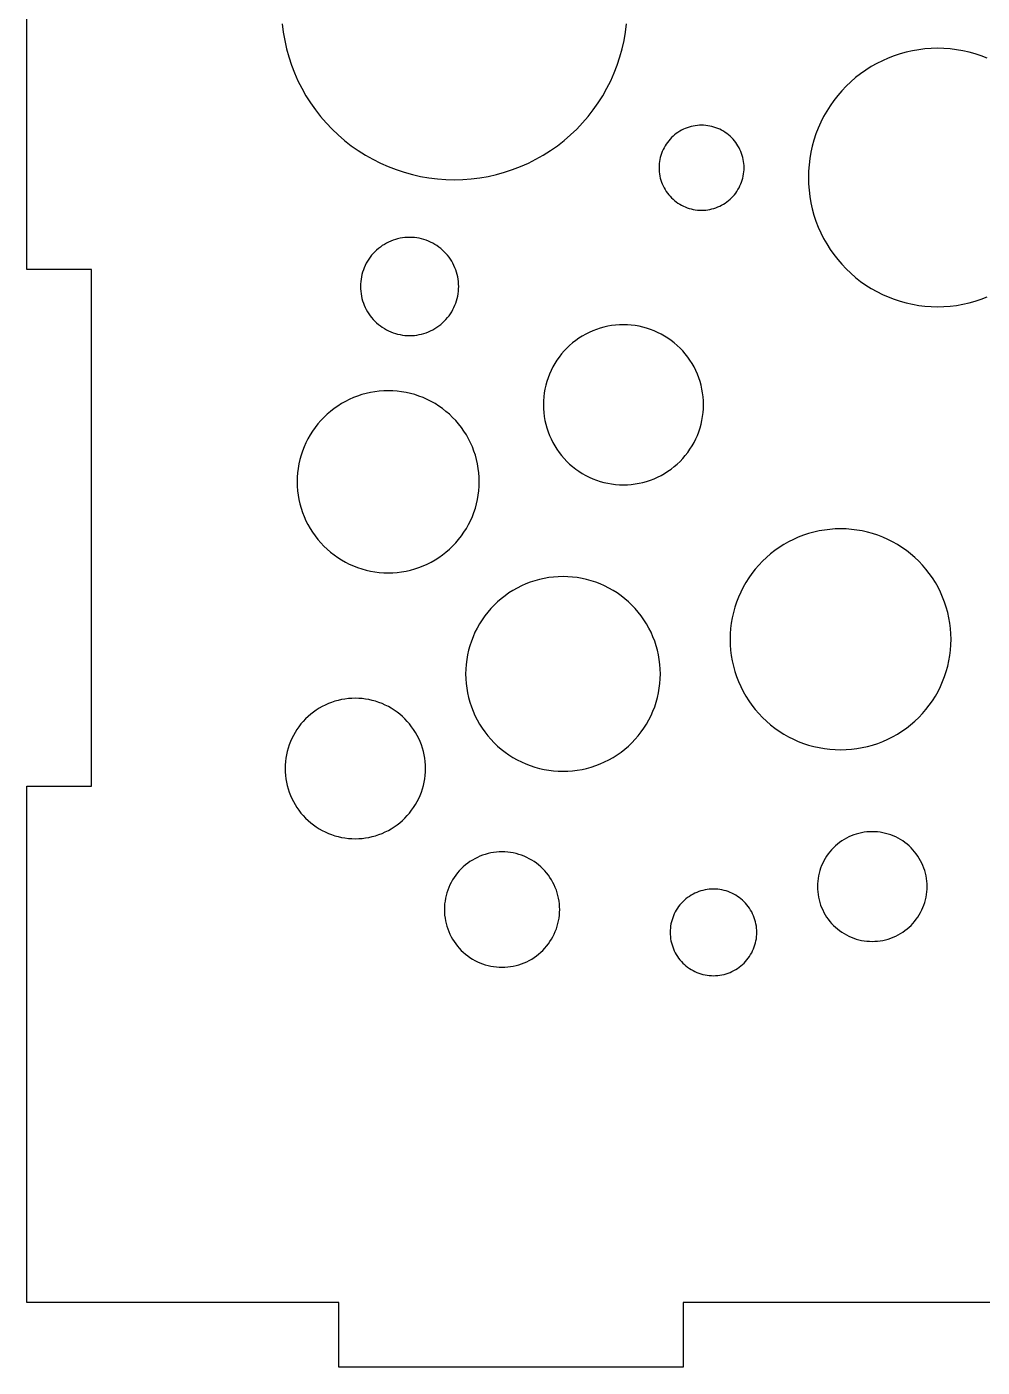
# Model space of a CAD drawing. Header units: millimetres. Extents: x 0 to 375, y -237 to 0.
# Drawn here: x 0 to 44.4, y -126 to -63.7 of the extents above; entities that cross this region are included whole.
import ezdxf

# ---------------------------------------------------------------- set-up
doc = ezdxf.new("R2010")
doc.units = ezdxf.units.MM
doc.layers.add('CUT', color=1, linetype='Continuous')

msp = doc.modelspace()

# ---------------------------------------------------------------- linework, layer by layer
at = {"layer": 'CUT'}
for points in [[(90, -51), (90, -75), (87, -75), (87, -99), (90, -99), (90, -123), (87, -123), (75.5, -123), (75.5, -126), (59.5, -126), (59.5, -123), (30.5, -123), (30.5, -126), (14.5, -126), (14.5, -123), (3, -123), (3, -123), (0, -123), (0, -99), (3, -99), (3, -75), (0, -75), (0, -51)], [(11.867, -63.58), (11.915, -63.971), (11.983, -64.36), (12.069, -64.745), (12.174, -65.125), (12.298, -65.5), (12.44, -65.868), (12.6, -66.229), (12.777, -66.581), (12.972, -66.924), (13.183, -67.258), (13.41, -67.58), (13.653, -67.891), (13.911, -68.19), (14.183, -68.476), (14.468, -68.748), (14.767, -69.006), (15.078, -69.248), (15.401, -69.476), (15.734, -69.687), (16.077, -69.881), (16.43, -70.059), (16.791, -70.218), (17.159, -70.36), (17.533, -70.484), (17.914, -70.59), (18.299, -70.676), (18.687, -70.743), (19.079, -70.792), (19.472, -70.821), (19.867, -70.83), (20.261, -70.821), (20.655, -70.792), (21.046, -70.743), (21.435, -70.676), (21.82, -70.59), (22.2, -70.484), (22.575, -70.36), (22.943, -70.218), (23.304, -70.059), (23.656, -69.881), (24, -69.687), (24.333, -69.476), (24.656, -69.248), (24.967, -69.006), (25.265, -68.748), (25.551, -68.476), (25.823, -68.19), (26.081, -67.891), (26.324, -67.58), (26.551, -67.258), (26.762, -66.924), (26.957, -66.581), (27.134, -66.229), (27.294, -65.868), (27.436, -65.5), (27.56, -65.125), (27.665, -64.745), (27.751, -64.36), (27.751, -64.36), (27.819, -63.971), (27.867, -63.58)], [(44.62, -65.179), (44.345, -65.073), (44.065, -64.981), (43.781, -64.902), (43.494, -64.837), (43.203, -64.787), (42.911, -64.751), (42.617, -64.729), (42.322, -64.722), (42.027, -64.729), (41.733, -64.751), (41.441, -64.787), (41.15, -64.837), (40.863, -64.902), (40.579, -64.981), (40.299, -65.073), (40.024, -65.179), (39.754, -65.299), (39.491, -65.431), (39.235, -65.576), (38.986, -65.734), (38.745, -65.904), (38.512, -66.085), (38.289, -66.278), (38.076, -66.481), (37.872, -66.694), (37.68, -66.918), (37.498, -67.15), (37.329, -67.391), (37.171, -67.64), (37.026, -67.896), (36.893, -68.16), (36.774, -68.429), (36.668, -68.704), (36.575, -68.984), (36.497, -69.268), (36.432, -69.556), (36.382, -69.846), (36.346, -70.139), (36.324, -70.433), (36.317, -70.727), (36.324, -71.022), (36.346, -71.316), (36.382, -71.609), (36.432, -71.899), (36.497, -72.187), (36.575, -72.471), (36.668, -72.751), (36.774, -73.026), (36.893, -73.295), (37.026, -73.558), (37.171, -73.815), (37.329, -74.064), (37.498, -74.305), (37.68, -74.537), (37.872, -74.76), (38.076, -74.974), (38.289, -75.177), (38.512, -75.37), (38.745, -75.551), (38.986, -75.721), (39.235, -75.878), (39.491, -76.024), (39.754, -76.156), (40.024, -76.276), (40.299, -76.382), (40.579, -76.474), (40.863, -76.553), (41.15, -76.617), (41.441, -76.668), (41.733, -76.704), (42.027, -76.726), (42.322, -76.733), (42.617, -76.726), (42.911, -76.704), (43.203, -76.668), (43.494, -76.617), (43.781, -76.553), (44.065, -76.474), (44.345, -76.382), (44.62, -76.276)]]:
    msp.add_lwpolyline(points, dxfattribs=at)
for points in [[(33.268, -70.751), (33.289, -70.657), (33.306, -70.561), (33.318, -70.465), (33.325, -70.368), (33.327, -70.272), (33.325, -70.175), (33.318, -70.078), (33.306, -69.982), (33.289, -69.886), (33.268, -69.792), (33.242, -69.698), (33.212, -69.606), (33.177, -69.516), (33.138, -69.427), (33.094, -69.341), (33.046, -69.256), (32.995, -69.175), (32.939, -69.095), (32.879, -69.019), (32.816, -68.946), (32.749, -68.875), (32.679, -68.808), (32.605, -68.745), (32.529, -68.686), (32.45, -68.63), (32.368, -68.578), (32.284, -68.53), (32.197, -68.487), (32.108, -68.447), (32.018, -68.412), (31.926, -68.382), (31.833, -68.356), (31.738, -68.335), (31.643, -68.318), (31.546, -68.306), (31.45, -68.299), (31.353, -68.297), (31.256, -68.299), (31.159, -68.306), (31.063, -68.318), (30.968, -68.335), (30.873, -68.356), (30.78, -68.382), (30.688, -68.412), (30.597, -68.447), (30.509, -68.487), (30.422, -68.53), (30.338, -68.578), (30.256, -68.63), (30.177, -68.686), (30.1, -68.745), (30.027, -68.808), (29.957, -68.875), (29.89, -68.946), (29.826, -69.019), (29.767, -69.095), (29.711, -69.175), (29.659, -69.256), (29.611, -69.341), (29.568, -69.427), (29.528, -69.516), (29.494, -69.606), (29.463, -69.698), (29.437, -69.792), (29.416, -69.886), (29.4, -69.982), (29.388, -70.078), (29.381, -70.175), (29.378, -70.272), (29.381, -70.368), (29.388, -70.465), (29.4, -70.561), (29.416, -70.657), (29.437, -70.751), (29.463, -70.845), (29.494, -70.937), (29.528, -71.027), (29.568, -71.116), (29.611, -71.202), (29.659, -71.287), (29.711, -71.369), (29.767, -71.448), (29.826, -71.524), (29.89, -71.598), (29.957, -71.668), (30.027, -71.735), (30.1, -71.798), (30.177, -71.858), (30.256, -71.913), (30.338, -71.965), (30.422, -72.013), (30.509, -72.057), (30.597, -72.096), (30.688, -72.131), (30.78, -72.161), (30.873, -72.187), (30.968, -72.208), (31.063, -72.225), (31.159, -72.237), (31.256, -72.244), (31.353, -72.246), (31.45, -72.244), (31.546, -72.237), (31.643, -72.225), (31.738, -72.208), (31.833, -72.187), (31.926, -72.161), (32.018, -72.131), (32.108, -72.096), (32.197, -72.057), (32.284, -72.013), (32.368, -71.965), (32.45, -71.913), (32.529, -71.858), (32.605, -71.798), (32.679, -71.735), (32.749, -71.668), (32.816, -71.598), (32.879, -71.524), (32.939, -71.448), (32.995, -71.369), (33.046, -71.287), (33.094, -71.202), (33.138, -71.116), (33.177, -71.027), (33.212, -70.937), (33.242, -70.845), (33.268, -70.751)], [(20, -76.344), (20.025, -76.234), (20.044, -76.124), (20.058, -76.013), (20.066, -75.901), (20.069, -75.789), (20.066, -75.677), (20.058, -75.565), (20.044, -75.454), (20.025, -75.344), (20, -75.235), (19.97, -75.127), (19.935, -75.02), (19.895, -74.916), (19.849, -74.813), (19.799, -74.713), (19.744, -74.616), (19.684, -74.521), (19.619, -74.43), (19.551, -74.341), (19.477, -74.257), (19.4, -74.176), (19.319, -74.098), (19.234, -74.025), (19.146, -73.956), (19.054, -73.892), (18.96, -73.832), (18.862, -73.777), (18.762, -73.726), (18.66, -73.681), (18.555, -73.641), (18.449, -73.605), (18.341, -73.576), (18.232, -73.551), (18.122, -73.532), (18.01, -73.518), (17.899, -73.51), (17.787, -73.507), (17.675, -73.51), (17.563, -73.518), (17.452, -73.532), (17.342, -73.551), (17.232, -73.576), (17.124, -73.605), (17.018, -73.641), (16.913, -73.681), (16.811, -73.726), (16.711, -73.777), (16.614, -73.832), (16.519, -73.892), (16.427, -73.956), (16.339, -74.025), (16.254, -74.098), (16.173, -74.176), (16.096, -74.257), (16.023, -74.341), (15.954, -74.43), (15.889, -74.521), (15.829, -74.616), (15.774, -74.713), (15.724, -74.813), (15.679, -74.916), (15.638, -75.02), (15.603, -75.127), (15.573, -75.235), (15.549, -75.344), (15.53, -75.454), (15.516, -75.565), (15.508, -75.677), (15.505, -75.789), (15.508, -75.901), (15.516, -76.013), (15.53, -76.124), (15.549, -76.234), (15.573, -76.344), (15.603, -76.451), (15.638, -76.558), (15.679, -76.662), (15.724, -76.765), (15.774, -76.865), (15.829, -76.962), (15.889, -77.057), (15.954, -77.148), (16.023, -77.237), (16.096, -77.321), (16.173, -77.403), (16.254, -77.48), (16.339, -77.553), (16.427, -77.622), (16.519, -77.686), (16.614, -77.746), (16.711, -77.801), (16.811, -77.852), (16.913, -77.897), (17.018, -77.938), (17.124, -77.973), (17.232, -78.003), (17.342, -78.027), (17.452, -78.046), (17.563, -78.06), (17.675, -78.068), (17.787, -78.071), (17.899, -78.068), (18.01, -78.06), (18.122, -78.046), (18.232, -78.027), (18.341, -78.003), (18.449, -77.973), (18.555, -77.938), (18.66, -77.897), (18.762, -77.852), (18.862, -77.801), (18.96, -77.746), (19.054, -77.686), (19.146, -77.622), (19.234, -77.553), (19.319, -77.48), (19.4, -77.403), (19.477, -77.321), (19.551, -77.237), (19.619, -77.148), (19.684, -77.057), (19.744, -76.962), (19.799, -76.865), (19.849, -76.765), (19.895, -76.662), (19.935, -76.558), (19.97, -76.451), (20, -76.344)], [(31.37, -82.01), (31.401, -81.83), (31.424, -81.649), (31.437, -81.467), (31.441, -81.284), (31.437, -81.101), (31.424, -80.919), (31.401, -80.738), (31.37, -80.558), (31.33, -80.38), (31.281, -80.204), (31.224, -80.031), (31.158, -79.86), (31.084, -79.693), (31.002, -79.53), (30.912, -79.372), (30.814, -79.217), (30.709, -79.068), (30.597, -78.924), (30.478, -78.786), (30.352, -78.654), (30.22, -78.528), (30.081, -78.408), (29.937, -78.296), (29.788, -78.191), (29.634, -78.093), (29.475, -78.003), (29.312, -77.921), (29.145, -77.847), (28.975, -77.781), (28.801, -77.724), (28.625, -77.675), (28.447, -77.635), (28.267, -77.604), (28.086, -77.582), (27.904, -77.568), (27.721, -77.564), (27.539, -77.568), (27.357, -77.582), (27.175, -77.604), (26.996, -77.635), (26.817, -77.675), (26.641, -77.724), (26.468, -77.781), (26.298, -77.847), (26.131, -77.921), (25.968, -78.003), (25.809, -78.093), (25.655, -78.191), (25.505, -78.296), (25.361, -78.408), (25.223, -78.528), (25.091, -78.654), (24.965, -78.786), (24.846, -78.924), (24.733, -79.068), (24.628, -79.217), (24.531, -79.372), (24.441, -79.53), (24.358, -79.693), (24.284, -79.86), (24.219, -80.031), (24.161, -80.204), (24.113, -80.38), (24.073, -80.558), (24.042, -80.738), (24.019, -80.919), (24.006, -81.101), (24.001, -81.284), (24.006, -81.467), (24.019, -81.649), (24.042, -81.83), (24.073, -82.01), (24.113, -82.188), (24.161, -82.364), (24.219, -82.537), (24.284, -82.708), (24.358, -82.875), (24.441, -83.038), (24.531, -83.197), (24.628, -83.351), (24.733, -83.5), (24.846, -83.644), (24.965, -83.782), (25.091, -83.915), (25.223, -84.04), (25.361, -84.16), (25.505, -84.272), (25.655, -84.377), (25.809, -84.475), (25.968, -84.565), (26.131, -84.647), (26.298, -84.721), (26.468, -84.787), (26.641, -84.844), (26.817, -84.893), (26.996, -84.933), (27.175, -84.964), (27.357, -84.986), (27.539, -85), (27.721, -85.004), (27.904, -85), (28.086, -84.986), (28.267, -84.964), (28.447, -84.933), (28.625, -84.893), (28.801, -84.844), (28.975, -84.787), (29.145, -84.721), (29.312, -84.647), (29.475, -84.565), (29.634, -84.475), (29.788, -84.377), (29.937, -84.272), (30.081, -84.16), (30.22, -84.04), (30.352, -83.915), (30.478, -83.782), (30.597, -83.644), (30.709, -83.5), (30.814, -83.351), (30.912, -83.197), (31.002, -83.038), (31.084, -82.875), (31.158, -82.708), (31.224, -82.537), (31.281, -82.364), (31.33, -82.188), (31.37, -82.01)], [(20.898, -85.889), (20.944, -85.687), (20.979, -85.482), (21.005, -85.276), (21.02, -85.069), (21.025, -84.861), (21.02, -84.654), (21.005, -84.447), (20.979, -84.241), (20.944, -84.036), (20.898, -83.834), (20.843, -83.633), (20.778, -83.436), (20.703, -83.243), (20.619, -83.053), (20.525, -82.867), (20.423, -82.687), (20.312, -82.511), (20.192, -82.342), (20.065, -82.178), (19.929, -82.021), (19.786, -81.87), (19.636, -81.727), (19.478, -81.592), (19.315, -81.464), (19.145, -81.344), (18.97, -81.233), (18.789, -81.131), (18.604, -81.038), (18.414, -80.953), (18.22, -80.879), (18.023, -80.814), (17.823, -80.758), (17.62, -80.713), (17.416, -80.677), (17.21, -80.652), (17.003, -80.636), (16.795, -80.631), (16.587, -80.636), (16.38, -80.652), (16.174, -80.677), (15.97, -80.713), (15.767, -80.758), (15.567, -80.814), (15.37, -80.879), (15.176, -80.953), (14.986, -81.038), (14.801, -81.131), (14.62, -81.233), (14.445, -81.344), (14.275, -81.464), (14.112, -81.592), (13.954, -81.727), (13.804, -81.87), (13.661, -82.021), (13.525, -82.178), (13.397, -82.342), (13.278, -82.511), (13.167, -82.687), (13.065, -82.867), (12.971, -83.053), (12.887, -83.243), (12.812, -83.436), (12.747, -83.633), (12.692, -83.834), (12.646, -84.036), (12.611, -84.241), (12.585, -84.447), (12.57, -84.654), (12.565, -84.861), (12.57, -85.069), (12.585, -85.276), (12.611, -85.482), (12.646, -85.687), (12.692, -85.889), (12.747, -86.089), (12.812, -86.286), (12.887, -86.48), (12.971, -86.67), (13.065, -86.855), (13.167, -87.036), (13.278, -87.211), (13.397, -87.381), (13.525, -87.545), (13.661, -87.702), (13.804, -87.852), (13.954, -87.996), (14.112, -88.131), (14.275, -88.259), (14.445, -88.378), (14.62, -88.489), (14.801, -88.592), (14.986, -88.685), (15.176, -88.769), (15.37, -88.844), (15.567, -88.909), (15.767, -88.965), (15.97, -89.01), (16.174, -89.045), (16.38, -89.071), (16.587, -89.086), (16.795, -89.091), (17.003, -89.086), (17.21, -89.071), (17.416, -89.045), (17.62, -89.01), (17.823, -88.965), (18.023, -88.909), (18.22, -88.844), (18.414, -88.769), (18.604, -88.685), (18.789, -88.592), (18.97, -88.489), (19.145, -88.378), (19.315, -88.259), (19.478, -88.131), (19.636, -87.996), (19.786, -87.852), (19.929, -87.702), (20.065, -87.545), (20.192, -87.381), (20.312, -87.211), (20.423, -87.036), (20.525, -86.855), (20.619, -86.67), (20.703, -86.48), (20.778, -86.286), (20.843, -86.089), (20.898, -85.889)], [(42.792, -93.429), (42.847, -93.183), (42.89, -92.935), (42.921, -92.685), (42.94, -92.434), (42.946, -92.182), (42.94, -91.93), (42.921, -91.679), (42.89, -91.428), (42.847, -91.18), (42.792, -90.934), (42.725, -90.692), (42.646, -90.452), (42.555, -90.217), (42.453, -89.987), (42.34, -89.762), (42.216, -89.543), (42.081, -89.33), (41.936, -89.124), (41.781, -88.925), (41.616, -88.734), (41.442, -88.552), (41.26, -88.378), (41.069, -88.214), (40.871, -88.059), (40.665, -87.914), (40.452, -87.779), (40.232, -87.655), (40.007, -87.541), (39.777, -87.439), (39.542, -87.348), (39.303, -87.269), (39.06, -87.202), (38.814, -87.147), (38.566, -87.104), (38.316, -87.073), (38.065, -87.055), (37.813, -87.048), (37.561, -87.055), (37.309, -87.073), (37.059, -87.104), (36.811, -87.147), (36.565, -87.202), (36.323, -87.269), (36.083, -87.348), (35.848, -87.439), (35.618, -87.541), (35.393, -87.655), (35.174, -87.779), (34.961, -87.914), (34.755, -88.059), (34.556, -88.214), (34.365, -88.378), (34.183, -88.552), (34.009, -88.734), (33.845, -88.925), (33.69, -89.124), (33.544, -89.33), (33.41, -89.543), (33.286, -89.762), (33.172, -89.987), (33.07, -90.217), (32.979, -90.452), (32.9, -90.692), (32.833, -90.934), (32.778, -91.18), (32.735, -91.428), (32.704, -91.679), (32.686, -91.93), (32.679, -92.182), (32.686, -92.434), (32.704, -92.685), (32.735, -92.935), (32.778, -93.183), (32.833, -93.429), (32.9, -93.672), (32.979, -93.911), (33.07, -94.146), (33.172, -94.376), (33.286, -94.601), (33.41, -94.821), (33.544, -95.034), (33.69, -95.24), (33.845, -95.438), (34.009, -95.629), (34.183, -95.811), (34.365, -95.985), (34.556, -96.15), (34.755, -96.305), (34.961, -96.45), (35.174, -96.585), (35.393, -96.709), (35.618, -96.822), (35.848, -96.924), (36.083, -97.015), (36.323, -97.094), (36.565, -97.161), (36.811, -97.216), (37.059, -97.259), (37.309, -97.29), (37.561, -97.309), (37.813, -97.315), (38.065, -97.309), (38.316, -97.29), (38.566, -97.259), (38.814, -97.216), (39.06, -97.161), (39.303, -97.094), (39.542, -97.015), (39.777, -96.924), (40.007, -96.822), (40.232, -96.709), (40.452, -96.585), (40.665, -96.45), (40.871, -96.305), (41.069, -96.15), (41.26, -95.985), (41.442, -95.811), (41.616, -95.629), (41.781, -95.438), (41.936, -95.24), (42.081, -95.034), (42.216, -94.821), (42.34, -94.601), (42.453, -94.376), (42.555, -94.146), (42.646, -93.911), (42.725, -93.672), (42.792, -93.429)], [(29.304, -94.89), (29.352, -94.673), (29.39, -94.455), (29.417, -94.234), (29.434, -94.013), (29.439, -93.791), (29.434, -93.569), (29.417, -93.347), (29.39, -93.127), (29.352, -92.908), (29.304, -92.692), (29.244, -92.478), (29.175, -92.267), (29.095, -92.06), (29.005, -91.857), (28.905, -91.658), (28.796, -91.465), (28.677, -91.277), (28.549, -91.096), (28.412, -90.921), (28.267, -90.753), (28.114, -90.592), (27.953, -90.439), (27.785, -90.294), (27.61, -90.157), (27.429, -90.029), (27.241, -89.91), (27.048, -89.801), (26.849, -89.701), (26.646, -89.611), (26.439, -89.531), (26.228, -89.462), (26.014, -89.402), (25.798, -89.354), (25.579, -89.316), (25.359, -89.289), (25.137, -89.272), (24.915, -89.267), (24.693, -89.272), (24.472, -89.289), (24.251, -89.316), (24.033, -89.354), (23.816, -89.402), (23.602, -89.462), (23.391, -89.531), (23.184, -89.611), (22.981, -89.701), (22.783, -89.801), (22.589, -89.91), (22.402, -90.029), (22.22, -90.157), (22.045, -90.294), (21.877, -90.439), (21.716, -90.592), (21.563, -90.753), (21.418, -90.921), (21.281, -91.096), (21.154, -91.277), (21.035, -91.465), (20.925, -91.658), (20.825, -91.857), (20.735, -92.06), (20.656, -92.267), (20.586, -92.478), (20.527, -92.692), (20.478, -92.908), (20.44, -93.127), (20.413, -93.347), (20.397, -93.569), (20.391, -93.791), (20.397, -94.013), (20.413, -94.234), (20.44, -94.455), (20.478, -94.673), (20.527, -94.89), (20.586, -95.104), (20.656, -95.315), (20.735, -95.522), (20.825, -95.725), (20.925, -95.923), (21.035, -96.117), (21.154, -96.304), (21.281, -96.486), (21.418, -96.661), (21.563, -96.829), (21.716, -96.99), (21.877, -97.143), (22.045, -97.288), (22.22, -97.425), (22.402, -97.552), (22.589, -97.671), (22.783, -97.781), (22.981, -97.881), (23.184, -97.971), (23.391, -98.05), (23.602, -98.12), (23.816, -98.179), (24.033, -98.228), (24.251, -98.266), (24.472, -98.293), (24.693, -98.309), (24.915, -98.315), (25.137, -98.309), (25.359, -98.293), (25.579, -98.266), (25.798, -98.228), (26.014, -98.179), (26.228, -98.12), (26.439, -98.05), (26.646, -97.971), (26.849, -97.881), (27.048, -97.781), (27.241, -97.671), (27.429, -97.552), (27.61, -97.425), (27.785, -97.288), (27.953, -97.143), (28.114, -96.99), (28.267, -96.829), (28.412, -96.661), (28.549, -96.486), (28.677, -96.304), (28.796, -96.117), (28.905, -95.923), (29.005, -95.725), (29.095, -95.522), (29.175, -95.315), (29.244, -95.104), (29.304, -94.89)], [(18.46, -98.82), (18.487, -98.663), (18.507, -98.504), (18.519, -98.344), (18.523, -98.184), (18.519, -98.024), (18.507, -97.864), (18.487, -97.705), (18.46, -97.548), (18.425, -97.391), (18.382, -97.237), (18.332, -97.085), (18.274, -96.936), (18.21, -96.789), (18.138, -96.646), (18.059, -96.507), (17.973, -96.372), (17.881, -96.241), (17.782, -96.115), (17.678, -95.994), (17.567, -95.878), (17.451, -95.767), (17.33, -95.663), (17.204, -95.564), (17.073, -95.472), (16.938, -95.386), (16.799, -95.307), (16.656, -95.236), (16.509, -95.171), (16.36, -95.113), (16.208, -95.063), (16.054, -95.02), (15.897, -94.985), (15.74, -94.958), (15.581, -94.938), (15.421, -94.926), (15.261, -94.922), (15.101, -94.926), (14.941, -94.938), (14.782, -94.958), (14.625, -94.985), (14.469, -95.02), (14.314, -95.063), (14.162, -95.113), (14.013, -95.171), (13.867, -95.236), (13.724, -95.307), (13.584, -95.386), (13.449, -95.472), (13.318, -95.564), (13.192, -95.663), (13.071, -95.767), (12.955, -95.878), (12.844, -95.994), (12.74, -96.115), (12.641, -96.241), (12.549, -96.372), (12.464, -96.507), (12.385, -96.646), (12.313, -96.789), (12.248, -96.936), (12.19, -97.085), (12.14, -97.237), (12.097, -97.391), (12.062, -97.548), (12.035, -97.705), (12.015, -97.864), (12.003, -98.024), (11.999, -98.184), (12.003, -98.344), (12.015, -98.504), (12.035, -98.663), (12.062, -98.82), (12.097, -98.976), (12.14, -99.131), (12.19, -99.283), (12.248, -99.432), (12.313, -99.578), (12.385, -99.721), (12.464, -99.861), (12.549, -99.996), (12.641, -100.127), (12.74, -100.253), (12.844, -100.374), (12.955, -100.49), (13.071, -100.601), (13.192, -100.705), (13.318, -100.804), (13.449, -100.896), (13.584, -100.982), (13.724, -101.06), (13.867, -101.132), (14.013, -101.197), (14.162, -101.255), (14.314, -101.305), (14.469, -101.348), (14.625, -101.383), (14.782, -101.41), (14.941, -101.43), (15.101, -101.442), (15.261, -101.446), (15.421, -101.442), (15.581, -101.43), (15.74, -101.41), (15.897, -101.383), (16.054, -101.348), (16.208, -101.305), (16.36, -101.255), (16.509, -101.197), (16.656, -101.132), (16.799, -101.06), (16.938, -100.982), (17.073, -100.896), (17.204, -100.804), (17.33, -100.705), (17.451, -100.601), (17.567, -100.49), (17.678, -100.374), (17.782, -100.253), (17.881, -100.127), (17.973, -99.996), (18.059, -99.861), (18.138, -99.721), (18.21, -99.578), (18.274, -99.432), (18.332, -99.283), (18.382, -99.131), (18.425, -98.976), (18.46, -98.82)], [(41.783, -104.166), (41.804, -104.043), (41.819, -103.919), (41.829, -103.794), (41.832, -103.669), (41.829, -103.544), (41.819, -103.419), (41.804, -103.295), (41.783, -103.172), (41.755, -103.05), (41.722, -102.93), (41.683, -102.811), (41.638, -102.694), (41.587, -102.58), (41.531, -102.468), (41.469, -102.359), (41.402, -102.254), (41.33, -102.151), (41.253, -102.053), (41.172, -101.958), (41.085, -101.868), (40.995, -101.781), (40.9, -101.7), (40.802, -101.623), (40.699, -101.551), (40.594, -101.484), (40.485, -101.422), (40.373, -101.366), (40.259, -101.315), (40.142, -101.27), (40.024, -101.231), (39.903, -101.198), (39.781, -101.17), (39.658, -101.149), (39.534, -101.134), (39.409, -101.124), (39.284, -101.121), (39.159, -101.124), (39.034, -101.134), (38.91, -101.149), (38.787, -101.17), (38.665, -101.198), (38.544, -101.231), (38.426, -101.27), (38.309, -101.315), (38.195, -101.366), (38.083, -101.422), (37.974, -101.484), (37.869, -101.551), (37.766, -101.623), (37.668, -101.7), (37.573, -101.781), (37.482, -101.868), (37.396, -101.958), (37.315, -102.053), (37.238, -102.151), (37.166, -102.254), (37.099, -102.359), (37.037, -102.468), (36.981, -102.58), (36.93, -102.694), (36.885, -102.811), (36.846, -102.93), (36.813, -103.05), (36.785, -103.172), (36.764, -103.295), (36.749, -103.419), (36.739, -103.544), (36.736, -103.669), (36.739, -103.794), (36.749, -103.919), (36.764, -104.043), (36.785, -104.166), (36.813, -104.288), (36.846, -104.409), (36.885, -104.527), (36.93, -104.644), (36.981, -104.758), (37.037, -104.87), (37.099, -104.979), (37.166, -105.085), (37.238, -105.187), (37.315, -105.285), (37.396, -105.38), (37.482, -105.471), (37.573, -105.557), (37.668, -105.639), (37.766, -105.715), (37.869, -105.787), (37.974, -105.854), (38.083, -105.916), (38.195, -105.972), (38.309, -106.023), (38.426, -106.068), (38.544, -106.107), (38.665, -106.14), (38.787, -106.168), (38.91, -106.189), (39.034, -106.205), (39.159, -106.214), (39.284, -106.217), (39.409, -106.214), (39.534, -106.205), (39.658, -106.189), (39.781, -106.168), (39.903, -106.14), (40.024, -106.107), (40.142, -106.068), (40.259, -106.023), (40.373, -105.972), (40.485, -105.916), (40.594, -105.854), (40.699, -105.787), (40.802, -105.715), (40.9, -105.639), (40.995, -105.557), (41.085, -105.471), (41.172, -105.38), (41.253, -105.285), (41.33, -105.187), (41.402, -105.085), (41.469, -104.979), (41.531, -104.87), (41.587, -104.758), (41.638, -104.644), (41.683, -104.527), (41.722, -104.409), (41.755, -104.288), (41.783, -104.166)], [(24.71, -105.261), (24.733, -105.132), (24.749, -105.001), (24.759, -104.87), (24.762, -104.739), (24.759, -104.607), (24.749, -104.476), (24.733, -104.346), (24.71, -104.216), (24.682, -104.088), (24.647, -103.961), (24.605, -103.836), (24.558, -103.713), (24.505, -103.593), (24.446, -103.476), (24.381, -103.361), (24.31, -103.25), (24.235, -103.142), (24.154, -103.039), (24.068, -102.939), (23.977, -102.844), (23.882, -102.753), (23.782, -102.667), (23.679, -102.586), (23.571, -102.511), (23.46, -102.44), (23.345, -102.375), (23.228, -102.316), (23.108, -102.263), (22.985, -102.216), (22.86, -102.174), (22.733, -102.139), (22.605, -102.11), (22.475, -102.088), (22.345, -102.072), (22.214, -102.062), (22.082, -102.059), (21.951, -102.062), (21.82, -102.072), (21.689, -102.088), (21.559, -102.11), (21.431, -102.139), (21.304, -102.174), (21.179, -102.216), (21.057, -102.263), (20.937, -102.316), (20.819, -102.375), (20.705, -102.44), (20.593, -102.511), (20.486, -102.586), (20.382, -102.667), (20.283, -102.753), (20.187, -102.844), (20.097, -102.939), (20.011, -103.039), (19.93, -103.142), (19.854, -103.25), (19.784, -103.361), (19.719, -103.476), (19.66, -103.593), (19.607, -103.713), (19.559, -103.836), (19.518, -103.961), (19.483, -104.088), (19.454, -104.216), (19.432, -104.346), (19.415, -104.476), (19.406, -104.607), (19.403, -104.739), (19.406, -104.87), (19.415, -105.001), (19.432, -105.132), (19.454, -105.261), (19.483, -105.39), (19.518, -105.517), (19.559, -105.641), (19.607, -105.764), (19.66, -105.884), (19.719, -106.002), (19.784, -106.116), (19.854, -106.227), (19.93, -106.335), (20.011, -106.439), (20.097, -106.538), (20.187, -106.634), (20.283, -106.724), (20.382, -106.81), (20.486, -106.891), (20.593, -106.967), (20.705, -107.037), (20.819, -107.102), (20.937, -107.161), (21.057, -107.214), (21.179, -107.262), (21.304, -107.303), (21.431, -107.338), (21.559, -107.367), (21.689, -107.389), (21.82, -107.406), (21.951, -107.415), (22.082, -107.418), (22.214, -107.415), (22.345, -107.406), (22.475, -107.389), (22.605, -107.367), (22.733, -107.338), (22.86, -107.303), (22.985, -107.262), (23.108, -107.214), (23.228, -107.161), (23.345, -107.102), (23.46, -107.037), (23.571, -106.967), (23.679, -106.891), (23.782, -106.81), (23.882, -106.724), (23.977, -106.634), (24.068, -106.538), (24.154, -106.439), (24.235, -106.335), (24.31, -106.227), (24.381, -106.116), (24.446, -106.002), (24.505, -105.884), (24.558, -105.764), (24.605, -105.641), (24.647, -105.517), (24.682, -105.39), (24.71, -105.261)], [(33.881, -106.191), (33.898, -106.094), (33.91, -105.996), (33.917, -105.897), (33.92, -105.798), (33.917, -105.699), (33.91, -105.601), (33.898, -105.503), (33.881, -105.405), (33.859, -105.309), (33.833, -105.214), (33.802, -105.12), (33.766, -105.028), (33.726, -104.937), (33.682, -104.849), (33.633, -104.763), (33.58, -104.68), (33.524, -104.599), (33.463, -104.521), (33.398, -104.446), (33.33, -104.375), (33.259, -104.306), (33.184, -104.242), (33.106, -104.181), (33.025, -104.124), (32.942, -104.071), (32.856, -104.023), (32.767, -103.978), (32.677, -103.938), (32.585, -103.903), (32.491, -103.872), (32.396, -103.845), (32.299, -103.824), (32.202, -103.807), (32.104, -103.795), (32.005, -103.787), (31.907, -103.785), (31.808, -103.787), (31.709, -103.795), (31.611, -103.807), (31.514, -103.824), (31.417, -103.845), (31.322, -103.872), (31.228, -103.903), (31.136, -103.938), (31.046, -103.978), (30.957, -104.023), (30.871, -104.071), (30.788, -104.124), (30.707, -104.181), (30.629, -104.242), (30.555, -104.306), (30.483, -104.375), (30.415, -104.446), (30.35, -104.521), (30.289, -104.599), (30.233, -104.68), (30.18, -104.763), (30.131, -104.849), (30.087, -104.937), (30.047, -105.028), (30.011, -105.12), (29.98, -105.214), (29.954, -105.309), (29.932, -105.405), (29.915, -105.503), (29.903, -105.601), (29.896, -105.699), (29.893, -105.798), (29.896, -105.897), (29.903, -105.996), (29.915, -106.094), (29.932, -106.191), (29.954, -106.287), (29.98, -106.383), (30.011, -106.476), (30.047, -106.569), (30.087, -106.659), (30.131, -106.747), (30.18, -106.833), (30.233, -106.917), (30.289, -106.997), (30.35, -107.075), (30.415, -107.15), (30.483, -107.222), (30.555, -107.29), (30.629, -107.354), (30.707, -107.415), (30.788, -107.472), (30.871, -107.525), (30.957, -107.574), (31.046, -107.618), (31.136, -107.658), (31.228, -107.694), (31.322, -107.725), (31.417, -107.751), (31.514, -107.773), (31.611, -107.79), (31.709, -107.802), (31.808, -107.809), (31.907, -107.811), (32.005, -107.809), (32.104, -107.802), (32.202, -107.79), (32.299, -107.773), (32.396, -107.751), (32.491, -107.725), (32.585, -107.694), (32.677, -107.658), (32.767, -107.618), (32.856, -107.574), (32.942, -107.525), (33.025, -107.472), (33.106, -107.415), (33.184, -107.354), (33.259, -107.29), (33.33, -107.222), (33.398, -107.15), (33.463, -107.075), (33.524, -106.997), (33.58, -106.917), (33.633, -106.833), (33.682, -106.747), (33.726, -106.659), (33.766, -106.569), (33.802, -106.476), (33.833, -106.383), (33.859, -106.287), (33.881, -106.191)]]:
    msp.add_lwpolyline(points, close=True, dxfattribs=at)

doc.saveas('drawing.dxf')
